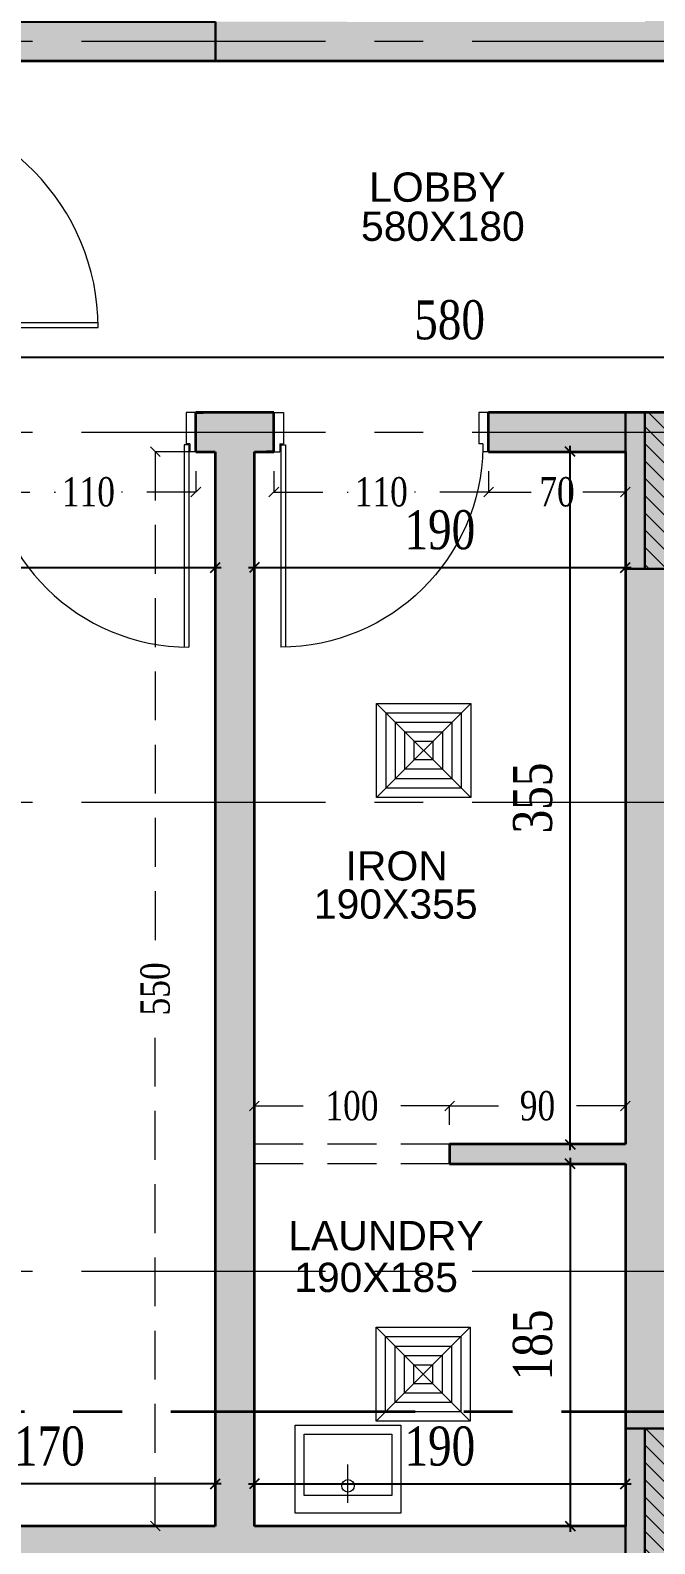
# Model space of a CAD drawing. Header units: inches. Extents: x -114 to 635, y -137 to 57.
# Drawn here: x 28.03 to 31.23, y 18.19 to 25.94 of the extents above; entities that cross this region are included whole.
import ezdxf

# ---------------------------------------------------------------- set-up
doc = ezdxf.new("R2010")
doc.units = ezdxf.units.IN
doc.header["$MEASUREMENT"] = 0
doc.header["$PDMODE"] = 98
for name, pattern in [('( Hidden )', [0.375, 0.25, -0.125]), ('CENTER', [2, 1.25, -0.25, 0.25, -0.25]), ('CENTERX2', [4, 2.5, -0.5, 0.5, -0.5]), ('DASHED2', [0.375, 0.25, -0.125]), ('HIDDEN', [0.375, 0.25, -0.125]), ('VILLA AXIS$0$CENTER', [2, 1.25, -0.25, 0.25, -0.25])]:
    doc.linetypes.add(name, pattern=pattern)
doc.layers.get('0').update_dxf_attribs({"lineweight": 5})
doc.layers.get('Defpoints').update_dxf_attribs({"lineweight": 5})
for name, color, linetype, lineweight in [('.', 14, 'Continuous', 9), ('A-SECTION LINE', 230, 'Continuous', 35), ('ARCHES', 1, 'HIDDEN', 5), ('COLUMNS HATCH', 1, 'Continuous', 5), ('DETAILS DIMENSION', 15, 'Continuous', 5), ('DOOR', 1, 'Continuous', 5), ('E-AX', 9, '( Hidden )', 0), ('E-C', 6, 'Continuous', 5), ('FIXTURE', 5, 'Continuous', 5), ('GENERAL TEXT', 4, 'Continuous', 5), ('HATCH', 15, 'Continuous', 0), ('PROPOSED COLUMNS', 6, 'Continuous', 30), ('ROOMS DIMENSION', 3, 'Continuous', 5), ('WALL PROPOSED', 7, 'Continuous', 30)]:
    doc.layers.add(name, color=color, linetype=linetype, lineweight=lineweight)
doc.layers.add('ALARM', color=7, linetype='Continuous', lineweight=5, true_color=0xff0f0f)
doc.layers.add('AXIES', color=7, linetype='CENTER', lineweight=0, true_color=0x949596)
doc.styles.add('ST', font='times.ttf', dxfattribs={"width": 0.8})
doc.styles.get("Standard").update_dxf_attribs({"font": 'arial.ttf'})
doc.styles.add('style4', font='times.ttf', dxfattribs={"width": 0.8})
doc.dimstyles.new('DIM100-2', dxfattribs={"dimtxt": 0.2, "dimasz": 0.05, "dimexe": 0.1, "dimexo": 0.1, "dimgap": 0.09, "dimtad": 1, "dimdec": 0, "dimlfac": 100, "dimzin": 0, "dimdsep": 46, "dimtxsty": 'style4', "dimblk1": 'OBLIQUE', "dimblk2": 'OBLIQUE', "dimsah": 1, "dimcen": 0.09, "dimdle": 0.03, "dimse1": 1, "dimse2": 1, "dimclrd": 256, "dimclrt": 256, "dimadec": 0, "dimazin": 0, "dimtfac": 1, "dimtdec": 0, "dimtix": 1, "dimtmove": 2, "dimatfit": 3, "dimldrblk": 'OBLIQUE', "dimfxl": 1, "dimtolj": 1, "dimtzin": 0, "dimarcsym": 0})
doc.dimstyles.new('RASH PLAN', dxfattribs={"dimtxt": 0.15, "dimasz": 0.05, "dimexe": 0, "dimexo": 0.1, "dimgap": 0.05, "dimtad": 0, "dimdec": 0, "dimlfac": 100, "dimzin": 0, "dimdsep": 46, "dimtxsty": 'ST', "dimblk": 'OBLIQUE', "dimcen": 0.09, "dimclrd": 200, "dimclre": 6, "dimclrt": 1, "dimadec": 0, "dimazin": 0, "dimtfac": 1, "dimtdec": 0, "dimtmove": 1, "dimatfit": 3, "dimldrblk": 'OBLIQUE', "dimfxl": 0, "dimtolj": 1, "dimtzin": 0, "dimlwd": -1, "dimlwe": -1, "dimarcsym": 0})
pattern_1 = [(135, (-50.72994, 2.49188), (-0.044194174, -0.044194174), [])]

# ---------------------------------------------------------------- blocks, each defined once
blk = doc.blocks.new('_Oblique')
at = {"color": 0, "lineweight": -2}
blk.add_line((-0.5, -0.5), (0.5, 0.5), dxfattribs=at)
blk = doc.blocks.new('*D223')
at = {"layer": 'Defpoints', "color": 0, "transparency": 16777216}
for p in [(27.2786, 24.2618), (27.2786, 23.9796), (33.0786, 23.9796)]:
    blk.add_point(p, dxfattribs=at)
at = {"layer": 'ROOMS DIMENSION', "linetype": 'Continuous', "lineweight": -2, "transparency": 16777216}
blk.add_line((33.1086, 24.2618), (27.2486, 24.2618), dxfattribs=at)
at = {"layer": 'ROOMS DIMENSION', "lineweight": -2, "transparency": 16777216, "xscale": 0.05, "yscale": 0.05, "zscale": 0.05, "rotation": 180}
blk.add_blockref('_Oblique', (27.2786, 24.2618), dxfattribs=at)
at = {"layer": 'ROOMS DIMENSION', "lineweight": -2, "transparency": 16777216, "xscale": 0.05, "yscale": 0.05, "zscale": 0.05}
blk.add_blockref('_Oblique', (33.0786, 24.2618), dxfattribs=at)
at = {"layer": 'ROOMS DIMENSION', "transparency": 16777216, "insert": (30.1786, 24.4536), "char_height": 0.2, "attachment_point": 5, "style": 'style4'}
blk.add_mtext('\\A1;580', dxfattribs=at)
blk = doc.blocks.new('*D270')
at = {"layer": 'Defpoints', "color": 0, "transparency": 16777216}
for p in [(30.3786, 23.7796), (31.0786, 23.7796), (30.3786, 23.5732)]:
    blk.add_point(p, dxfattribs=at)
at = {"layer": 'DETAILS DIMENSION', "color": 6, "transparency": 16777216}
for p, q in [((30.3786, 23.6796), (30.3786, 23.5732)), ((31.0786, 23.6796), (31.0786, 23.5732))]:
    blk.add_line(p, q, dxfattribs=at)
at = {"layer": 'DETAILS DIMENSION', "color": 200, "linetype": 'DASHED2', "transparency": 16777216}
for p, q in [((30.3786, 23.5732), (30.5965, 23.5732)), ((31.0786, 23.5732), (30.8608, 23.5732))]:
    blk.add_line(p, q, dxfattribs=at)
at = {"layer": 'DETAILS DIMENSION', "color": 200, "transparency": 16777216, "xscale": 0.05, "yscale": 0.05, "zscale": 0.05, "rotation": 180}
blk.add_blockref('_Oblique', (30.3786, 23.5732), dxfattribs=at)
at = {"layer": 'DETAILS DIMENSION', "color": 200, "transparency": 16777216, "xscale": 0.05, "yscale": 0.05, "zscale": 0.05}
blk.add_blockref('_Oblique', (31.0786, 23.5732), dxfattribs=at)
at = {"layer": 'DETAILS DIMENSION', "color": 1, "transparency": 16777216, "insert": (30.7286, 23.5732), "char_height": 0.15, "attachment_point": 5, "style": 'ST'}
blk.add_mtext('\\A1;70', dxfattribs=at)
blk = doc.blocks.new('*D271')
at = {"layer": 'Defpoints', "color": 0, "transparency": 16777216}
for p in [(29.2786, 23.7796), (30.3786, 23.7796), (29.2786, 23.5732)]:
    blk.add_point(p, dxfattribs=at)
at = {"layer": 'DETAILS DIMENSION', "color": 6, "transparency": 16777216}
for p, q in [((29.2786, 23.6796), (29.2786, 23.5732)), ((30.3786, 23.6796), (30.3786, 23.5732))]:
    blk.add_line(p, q, dxfattribs=at)
at = {"layer": 'DETAILS DIMENSION', "color": 200, "linetype": 'DASHED2', "transparency": 16777216}
for p, q in [((29.2786, 23.5732), (29.6593, 23.5732)), ((30.3786, 23.5732), (29.998, 23.5732))]:
    blk.add_line(p, q, dxfattribs=at)
at = {"layer": 'DETAILS DIMENSION', "color": 200, "transparency": 16777216, "xscale": 0.05, "yscale": 0.05, "zscale": 0.05, "rotation": 180}
blk.add_blockref('_Oblique', (29.2786, 23.5732), dxfattribs=at)
at = {"layer": 'DETAILS DIMENSION', "color": 200, "transparency": 16777216, "xscale": 0.05, "yscale": 0.05, "zscale": 0.05}
blk.add_blockref('_Oblique', (30.3786, 23.5732), dxfattribs=at)
at = {"layer": 'DETAILS DIMENSION', "color": 1, "transparency": 16777216, "insert": (29.8286, 23.5732), "char_height": 0.15, "attachment_point": 5, "style": 'ST'}
blk.add_mtext('\\A1;110', dxfattribs=at)
blk = doc.blocks.new('*D272')
at = {"layer": 'Defpoints', "color": 0, "transparency": 16777216}
for p in [(27.7789, 23.7796), (28.8789, 23.7796), (27.7789, 23.5732)]:
    blk.add_point(p, dxfattribs=at)
at = {"layer": 'DETAILS DIMENSION', "color": 6, "transparency": 16777216}
for p, q in [((27.7789, 23.6796), (27.7789, 23.5732)), ((28.8789, 23.6796), (28.8789, 23.5732))]:
    blk.add_line(p, q, dxfattribs=at)
at = {"layer": 'DETAILS DIMENSION', "color": 200, "linetype": 'DASHED2', "transparency": 16777216}
for p, q in [((27.7789, 23.5732), (28.1596, 23.5732)), ((28.8789, 23.5732), (28.4983, 23.5732))]:
    blk.add_line(p, q, dxfattribs=at)
at = {"layer": 'DETAILS DIMENSION', "color": 200, "transparency": 16777216, "xscale": 0.05, "yscale": 0.05, "zscale": 0.05, "rotation": 180}
blk.add_blockref('_Oblique', (27.7789, 23.5732), dxfattribs=at)
at = {"layer": 'DETAILS DIMENSION', "color": 200, "transparency": 16777216, "xscale": 0.05, "yscale": 0.05, "zscale": 0.05}
blk.add_blockref('_Oblique', (28.8789, 23.5732), dxfattribs=at)
at = {"layer": 'DETAILS DIMENSION', "color": 1, "transparency": 16777216, "insert": (28.3289, 23.5732), "char_height": 0.15, "attachment_point": 5, "style": 'ST'}
blk.add_mtext('\\A1;110', dxfattribs=at)
blk = doc.blocks.new('*D279')
at = {"layer": 'Defpoints', "color": 0, "transparency": 16777216}
for p in [(25.1786, 23.7796), (28.9787, 23.7796), (28.9787, 23.1867)]:
    blk.add_point(p, dxfattribs=at)
at = {"layer": 'ROOMS DIMENSION', "linetype": 'Continuous', "lineweight": -2, "transparency": 16777216}
blk.add_line((25.1486, 23.1867), (29.0087, 23.1867), dxfattribs=at)
at = {"layer": 'ROOMS DIMENSION', "lineweight": -2, "transparency": 16777216, "xscale": 0.05, "yscale": 0.05, "zscale": 0.05, "rotation": 180}
blk.add_blockref('_Oblique', (25.1786, 23.1867), dxfattribs=at)
at = {"layer": 'ROOMS DIMENSION', "lineweight": -2, "transparency": 16777216, "xscale": 0.05, "yscale": 0.05, "zscale": 0.05}
blk.add_blockref('_Oblique', (28.9787, 23.1867), dxfattribs=at)
at = {"layer": 'ROOMS DIMENSION', "transparency": 16777216, "insert": (27.0786, 23.3785), "char_height": 0.2, "attachment_point": 5, "style": 'style4'}
blk.add_mtext('\\A1;380', dxfattribs=at)
blk = doc.blocks.new('*D280')
at = {"layer": 'Defpoints', "color": 0, "transparency": 16777216}
for p in [(29.1787, 23.3059), (31.0786, 23.2521), (31.0786, 23.1867)]:
    blk.add_point(p, dxfattribs=at)
at = {"layer": 'ROOMS DIMENSION', "linetype": 'Continuous', "lineweight": -2, "transparency": 16777216}
blk.add_line((29.1487, 23.1867), (31.1086, 23.1867), dxfattribs=at)
at = {"layer": 'ROOMS DIMENSION', "lineweight": -2, "transparency": 16777216, "xscale": 0.05, "yscale": 0.05, "zscale": 0.05, "rotation": 180}
blk.add_blockref('_Oblique', (29.1787, 23.1867), dxfattribs=at)
at = {"layer": 'ROOMS DIMENSION', "lineweight": -2, "transparency": 16777216, "xscale": 0.05, "yscale": 0.05, "zscale": 0.05}
blk.add_blockref('_Oblique', (31.0786, 23.1867), dxfattribs=at)
at = {"layer": 'ROOMS DIMENSION', "transparency": 16777216, "insert": (30.1286, 23.3787), "char_height": 0.2, "attachment_point": 5, "style": 'style4'}
blk.add_mtext('\\A1;190', dxfattribs=at)
blk = doc.blocks.new('*D290')
at = {"layer": 'Defpoints', "color": 0, "transparency": 16777216}
for p in [(27.2791, 18.4959), (27.2791, 18.2794), (28.9787, 18.2794)]:
    blk.add_point(p, dxfattribs=at)
at = {"layer": 'ROOMS DIMENSION', "linetype": 'Continuous', "lineweight": -2, "transparency": 16777216}
blk.add_line((29.0087, 18.4959), (27.2491, 18.4959), dxfattribs=at)
at = {"layer": 'ROOMS DIMENSION', "lineweight": -2, "transparency": 16777216, "xscale": 0.05, "yscale": 0.05, "zscale": 0.05, "rotation": 180}
blk.add_blockref('_Oblique', (27.2791, 18.4959), dxfattribs=at)
at = {"layer": 'ROOMS DIMENSION', "lineweight": -2, "transparency": 16777216, "xscale": 0.05, "yscale": 0.05, "zscale": 0.05}
blk.add_blockref('_Oblique', (28.9787, 18.4959), dxfattribs=at)
at = {"layer": 'ROOMS DIMENSION', "transparency": 16777216, "insert": (28.1289, 18.6879), "char_height": 0.2, "attachment_point": 5, "style": 'style4'}
blk.add_mtext('\\A1;170', dxfattribs=at)
blk = doc.blocks.new('*D292')
at = {"layer": 'Defpoints', "color": 0, "transparency": 16777216}
for p in [(31.0786, 18.4959), (29.1787, 18.2794), (31.0786, 18.2794)]:
    blk.add_point(p, dxfattribs=at)
at = {"layer": 'ROOMS DIMENSION', "linetype": 'Continuous', "lineweight": -2, "transparency": 16777216}
blk.add_line((29.1487, 18.4959), (31.1086, 18.4959), dxfattribs=at)
at = {"layer": 'ROOMS DIMENSION', "lineweight": -2, "transparency": 16777216, "xscale": 0.05, "yscale": 0.05, "zscale": 0.05, "rotation": 180}
blk.add_blockref('_Oblique', (29.1787, 18.4959), dxfattribs=at)
at = {"layer": 'ROOMS DIMENSION', "lineweight": -2, "transparency": 16777216, "xscale": 0.05, "yscale": 0.05, "zscale": 0.05}
blk.add_blockref('_Oblique', (31.0786, 18.4959), dxfattribs=at)
at = {"layer": 'ROOMS DIMENSION', "transparency": 16777216, "insert": (30.1286, 18.6879), "char_height": 0.2, "attachment_point": 5, "style": 'style4'}
blk.add_mtext('\\A1;190', dxfattribs=at)
blk = doc.blocks.new('*D293')
at = {"layer": 'Defpoints', "color": 0, "transparency": 16777216}
for p in [(31.0786, 20.1341), (30.7961, 18.2794), (31.0786, 18.2794)]:
    blk.add_point(p, dxfattribs=at)
at = {"layer": 'ROOMS DIMENSION', "linetype": 'Continuous', "lineweight": -2, "transparency": 16777216}
blk.add_line((30.7961, 20.1641), (30.7961, 18.2494), dxfattribs=at)
at = {"layer": 'ROOMS DIMENSION', "lineweight": -2, "transparency": 16777216, "xscale": 0.05, "yscale": 0.05, "zscale": 0.05}
for p, rotation in [((30.7961, 20.1341), 90), ((30.7961, 18.2794), 270)]:
    blk.add_blockref('_Oblique', p, dxfattribs=dict(at, rotation=rotation))
at = {"layer": 'ROOMS DIMENSION', "transparency": 16777216, "insert": (30.6044, 19.2068), "char_height": 0.2, "attachment_point": 5, "rotation": 90, "style": 'style4'}
blk.add_mtext('\\A1;185', dxfattribs=at)
blk = doc.blocks.new('*D294')
at = {"layer": 'Defpoints', "color": 0, "transparency": 16777216}
for p in [(30.7961, 23.7796), (31.1786, 23.7796), (31.0786, 20.2341)]:
    blk.add_point(p, dxfattribs=at)
at = {"layer": 'ROOMS DIMENSION', "linetype": 'Continuous', "lineweight": -2, "transparency": 16777216}
blk.add_line((30.7961, 20.2041), (30.7961, 23.8096), dxfattribs=at)
at = {"layer": 'ROOMS DIMENSION', "lineweight": -2, "transparency": 16777216, "xscale": 0.05, "yscale": 0.05, "zscale": 0.05}
for p, rotation in [((30.7961, 23.7796), 90), ((30.7961, 20.2341), 270)]:
    blk.add_blockref('_Oblique', p, dxfattribs=dict(at, rotation=rotation))
at = {"layer": 'ROOMS DIMENSION', "transparency": 16777216, "insert": (30.6044, 22.0069), "char_height": 0.2, "attachment_point": 5, "rotation": 90, "style": 'style4'}
blk.add_mtext('\\A1;355', dxfattribs=at)
blk = doc.blocks.new('*D327')
at = {"layer": 'Defpoints', "color": 0, "transparency": 16777216}
for p in [(28.6714, 23.7796), (28.9787, 23.7796), (28.9787, 18.2794)]:
    blk.add_point(p, dxfattribs=at)
at = {"layer": 'DETAILS DIMENSION', "color": 6, "transparency": 16777216}
for p, q in [((28.8787, 23.7796), (28.6714, 23.7796)), ((28.8787, 18.2794), (28.6714, 18.2794))]:
    blk.add_line(p, q, dxfattribs=at)
at = {"layer": 'DETAILS DIMENSION', "color": 200, "linetype": 'DASHED2', "transparency": 16777216}
for p, q in [((28.6714, 23.7796), (28.6714, 21.205)), ((28.6714, 18.2794), (28.6714, 20.854))]:
    blk.add_line(p, q, dxfattribs=at)
at = {"layer": 'DETAILS DIMENSION', "color": 200, "transparency": 16777216, "xscale": 0.05, "yscale": 0.05, "zscale": 0.05}
for p, rotation in [((28.6714, 23.7796), 90), ((28.6714, 18.2794), 270)]:
    blk.add_blockref('_Oblique', p, dxfattribs=dict(at, rotation=rotation))
at = {"layer": 'DETAILS DIMENSION', "color": 1, "transparency": 16777216, "insert": (28.6714, 21.0295), "char_height": 0.15, "attachment_point": 5, "rotation": 90, "style": 'ST'}
blk.add_mtext('\\A1;550', dxfattribs=at)
blk = doc.blocks.new('*D328')
at = {"layer": 'Defpoints', "color": 0, "transparency": 16777216}
for p in [(31.0786, 20.4304), (30.1786, 20.2341), (31.0786, 20.2341)]:
    blk.add_point(p, dxfattribs=at)
at = {"layer": 'DETAILS DIMENSION', "color": 6, "transparency": 16777216}
for p, q in [((30.1786, 20.3341), (30.1786, 20.4304)), ((31.0786, 20.3341), (31.0786, 20.4304))]:
    blk.add_line(p, q, dxfattribs=at)
at = {"layer": 'DETAILS DIMENSION', "color": 200, "linetype": 'DASHED2', "transparency": 16777216}
for p, q in [((30.1786, 20.4304), (30.4967, 20.4304)), ((31.0786, 20.4304), (30.7605, 20.4304))]:
    blk.add_line(p, q, dxfattribs=at)
at = {"layer": 'DETAILS DIMENSION', "color": 200, "transparency": 16777216, "xscale": 0.05, "yscale": 0.05, "zscale": 0.05, "rotation": 180}
blk.add_blockref('_Oblique', (30.1786, 20.4304), dxfattribs=at)
at = {"layer": 'DETAILS DIMENSION', "color": 200, "transparency": 16777216, "xscale": 0.05, "yscale": 0.05, "zscale": 0.05}
blk.add_blockref('_Oblique', (31.0786, 20.4304), dxfattribs=at)
at = {"layer": 'DETAILS DIMENSION', "color": 1, "transparency": 16777216, "insert": (30.6286, 20.4304), "char_height": 0.15, "attachment_point": 5, "style": 'ST'}
blk.add_mtext('\\A1;90', dxfattribs=at)
blk = doc.blocks.new('*D329')
at = {"layer": 'Defpoints', "color": 0, "transparency": 16777216}
for p in [(29.1787, 20.4304), (29.1787, 20.2341), (30.1786, 20.2341)]:
    blk.add_point(p, dxfattribs=at)
at = {"layer": 'DETAILS DIMENSION', "color": 6, "transparency": 16777216}
for p, q in [((29.1787, 20.3341), (29.1787, 20.4304)), ((30.1786, 20.3341), (30.1786, 20.4304))]:
    blk.add_line(p, q, dxfattribs=at)
at = {"layer": 'DETAILS DIMENSION', "color": 200, "linetype": 'DASHED2', "transparency": 16777216}
for p, q in [((29.1787, 20.4304), (29.5093, 20.4304)), ((30.1786, 20.4304), (29.848, 20.4304))]:
    blk.add_line(p, q, dxfattribs=at)
at = {"layer": 'DETAILS DIMENSION', "color": 200, "transparency": 16777216, "xscale": 0.05, "yscale": 0.05, "zscale": 0.05, "rotation": 180}
blk.add_blockref('_Oblique', (29.1787, 20.4304), dxfattribs=at)
at = {"layer": 'DETAILS DIMENSION', "color": 200, "transparency": 16777216, "xscale": 0.05, "yscale": 0.05, "zscale": 0.05}
blk.add_blockref('_Oblique', (30.1786, 20.4304), dxfattribs=at)
at = {"layer": 'DETAILS DIMENSION', "color": 1, "transparency": 16777216, "insert": (29.6786, 20.4304), "char_height": 0.15, "attachment_point": 5, "style": 'ST'}
blk.add_mtext('\\A1;100', dxfattribs=at)
blk = doc.blocks.new('A$C4d6af952')
at = {"layer": 'ALARM'}
for p, q in [((0.482, 0.578), (-0.482, -0.385)), ((-0.482, 0.578), (0.482, -0.385))]:
    blk.add_line(p, q, dxfattribs=at)
for points in [[(-0.482, 0.578), (0.482, 0.578), (0.482, -0.385), (-0.482, -0.385)], [(-0.385, 0.482), (0.385, 0.482), (0.385, -0.289), (-0.385, -0.289)], [(-0.289, 0.385), (0.289, 0.385), (0.289, -0.193), (-0.289, -0.193)], [(-0.193, 0.289), (0.193, 0.289), (0.193, -0.096), (-0.193, -0.096)], [(-0.096, 0.193), (0.096, 0.193), (0.096, 0), (-0.096, 0)]]:
    blk.add_lwpolyline(points, close=True, dxfattribs=at)
blk = doc.blocks.new('*U1153')
for p, q in [((-560, 66.4), (-560, 1199.6)), ((-535, 66.4), (-535, 1201.4)), ((-1700, 101.4), (-1670, 101.4)), ((-1670, 61.4), (-1670, 101.4)), ((-530, 61.4), (-530, 101.4)), ((-500, 101.4), (-530, 101.4)), ((-1670, 61.4), (-1650, 61.4)), ((-1650, -98.6), (-1650, 61.4)), ((-535, 66.4), (-560, 66.4)), ((-550, -98.6), (-550, 61.4)), ((-530, 61.4), (-550, 61.4)), ((-1700, -98.6), (-1650, -98.6)), ((-500, -98.6), (-550, -98.6))]:
    blk.add_line(p, q)
blk.add_arc((-534.9, 66.2), 1135.2, 90.00317, 179.23516)
blk = doc.blocks.new('*U1155')
for p, q in [((600, 101.4), (650, 101.4)), ((650, 101.4), (650, -58.6)), ((1650, 101.4), (1650, -58.6)), ((1700, 101.4), (1650, 101.4)), ((630, -58.6), (630, -98.6)), ((630, -58.6), (650, -58.6)), ((1640, -63.6), (1640, -1096.8)), ((1665, -63.6), (1640, -63.6)), ((1670, -58.6), (1650, -58.6)), ((1665, -63.6), (1665, -1098.6)), ((1670, -58.6), (1670, -98.6)), ((600, -98.6), (630, -98.6)), ((1700, -98.6), (1670, -98.6))]:
    blk.add_line(p, q)
blk.add_arc((1665.1, -63.5), 1035.2, 180.83955, 269.99619)
blk = doc.blocks.new('DASLASDLASLDASLASDLASLQWELQWELQWELQWELQ')
at = {"layer": 'AXIES', "linetype": 'CENTERX2', "ltscale": 0.5}
for p, q in [((20.2934, -587.1767), (52.6834, -587.1767)), ((20.2934, -589.1776), (52.6834, -589.1776)), ((20.2934, -591.072), (52.6834, -591.072)), ((20.2934, -593.4724), (52.6834, -593.4724))]:
    blk.add_line(p, q, dxfattribs=at)
blk = doc.blocks.new('QWEQWLDASLLDLQLEQWLDASLELQWLQELQWLE')
at = {"layer": '.'}
h = blk.add_hatch(dxfattribs=at)
h.set_pattern_fill('ANSI31', color=9, scale=0.5, angle=90)
h.set_pattern_definition(pattern_1)
h.paths.add_polyline_path([(933.9902, -49.9205), (933.7902, -49.9205), (933.7902, -49.1205), (933.9902, -49.1205)])
h = blk.add_hatch(dxfattribs=at)
h.set_pattern_fill('ANSI31', color=9, scale=0.5, angle=90)
h.set_pattern_definition(pattern_1)
h.paths.add_polyline_path([(933.7902, -54.3207), (933.9902, -54.3207), (933.9902, -55.5207), (933.7902, -55.5207)])
at = {"layer": 'COLUMNS HATCH', "ltscale": 300}
for points in [[(931.5911, -47.1196), (931.5911, -47.3196), (930.1911, -47.3196), (930.1911, -47.1196)], [(933.6902, -49.1205), (933.9902, -49.1205), (933.9902, -49.9205), (933.6902, -49.9205)], [(933.6902, -54.3207), (933.9902, -54.3207), (933.9902, -55.5207), (933.6902, -55.5207)]]:
    blk.add_hatch(color=256, dxfattribs=at).paths.add_polyline_path(points)
at = {"layer": 'PROPOSED COLUMNS'}
for points in [[(931.5911, -47.1196), (931.5911, -47.3196), (930.1911, -47.3196), (930.1911, -47.1196)], [(933.6902, -49.1205), (933.9902, -49.1205), (933.9902, -49.9205), (933.6902, -49.9205)], [(933.9902, -49.9205), (933.7902, -49.9205), (933.7902, -49.1205), (933.9902, -49.1205)], [(933.6902, -54.3207), (933.9902, -54.3207), (933.9902, -55.5207), (933.6902, -55.5207)], [(933.7902, -54.3207), (933.9902, -54.3207), (933.9902, -55.5207), (933.7902, -55.5207)]]:
    blk.add_lwpolyline(points, close=True, dxfattribs=at)

msp = doc.modelspace()

# ---------------------------------------------------------------- hatches: boundary and pattern name
at = {"layer": 'HATCH', "true_color": 0x939598}
h = msp.add_hatch(color=252, dxfattribs=at)
h.dxf.hatch_style = 1
h.paths.add_polyline_path([(34.6793, 31.1805), (33.029, 31.1805), (33.029, 30.9805), (33.8791, 30.9805), (33.8791, 25.9801), (31.3796, 25.9801), (31.3796, 26.5797), (31.1796, 26.5797), (31.1796, 25.9801), (26.9785, 25.9805), (26.9785, 25.7805), (27.0786, 25.7801), (27.0786, 25.5811), (27.1936, 25.5811), (27.2786, 25.5811), (27.2786, 25.7801), (33.0786, 25.7801), (33.0786, 23.9796), (32.8786, 23.9796), (32.8786, 23.7796), (33.2786, 23.7796), (33.2786, 23.9796), (33.2786, 25.7801), (36.0784, 25.7801), (36.0784, 24.9796), (36.1634, 24.9796), (36.2784, 24.9796), (36.2784, 25.7801), (38.5789, 25.7801), (38.5789, 23.9796), (36.2784, 23.9796), (36.2784, 24.0796), (36.1634, 24.0796), (36.0784, 24.0796), (36.0784, 23.9796), (36.0784, 23.7796), (39.479, 23.7796), (39.479, 23.9796), (38.7789, 23.9796), (38.7789, 25.7801), (40.0784, 25.7801), (40.0784, 25.9801), (36.2787, 25.9801), (36.2787, 26.5797), (36.0787, 26.5797), (36.0787, 25.9801), (34.0791, 25.9801), (34.0791, 27.98), (35.0783, 27.98), (35.0783, 28.065), (35.0783, 28.18), (34.0791, 28.18), (34.0791, 30.9805), (34.6793, 30.9805)])
h = msp.add_hatch(color=252, dxfattribs=at)
h.dxf.hatch_style = 1
h.paths.add_polyline_path([(31.3786, 23.7796), (31.6786, 23.7796), (31.6786, 23.9796), (30.3786, 23.9796), (30.3786, 23.7796), (31.0786, 23.7796), (31.0786, 20.2341), (30.1786, 20.2341), (30.1786, 20.1341), (31.0786, 20.1341), (31.0786, 18.2794), (29.1787, 18.2794), (29.1787, 23.7796), (29.2786, 23.7796), (29.2786, 23.8946), (29.2786, 23.9796), (28.8789, 23.9796), (28.8789, 23.8946), (28.8789, 23.7796), (28.9787, 23.7796), (28.9787, 18.2794), (27.2791, 18.2794), (27.2791, 18.8779), (27.1791, 18.8779), (27.1791, 18.2794), (25.1786, 18.2794), (25.1786, 18.6799), (24.9786, 18.6799), (24.9786, 17.5791), (25.1786, 17.5791), (25.1786, 18.0794), (26.9784, 18.0794), (26.9784, 17.2794), (27.0784, 17.2794), (27.0784, 18.0794), (29.5788, 18.0794), (29.5788, 17.3794), (29.6788, 17.3794), (29.6788, 18.0794), (31.0786, 18.0794), (31.0786, 17.3794), (31.3786, 17.3794), (31.3786, 17.5794), (35.2786, 17.5794), (35.2786, 17.7044), (35.2786, 17.7794), (31.3786, 17.7794), (31.3786, 18.0794)])

# ---------------------------------------------------------------- linework, layer by layer
at = {"layer": 'A-SECTION LINE', "linetype": 'VILLA AXIS$0$CENTER'}
msp.add_lwpolyline([(22.7515, 18.8662), (54.1639, 18.8662)], dxfattribs=at)
at = {"layer": 'ARCHES'}
for p, q in [((30.1786, 20.2341), (29.1787, 20.2341)), ((30.1786, 20.1341), (29.1787, 20.1341))]:
    msp.add_line(p, q, dxfattribs=at)
at = {"layer": 'FIXTURE'}
msp.add_line((29.6582, 18.3992), (29.6582, 18.5942), dxfattribs=at)
for points in [[(29.9282, 18.3453), (29.3882, 18.3453), (29.3882, 18.7953), (29.9282, 18.7953)], [(29.8832, 18.4353), (29.4332, 18.4353), (29.4332, 18.7503), (29.8832, 18.7503)]]:
    msp.add_lwpolyline(points, close=True, dxfattribs=at)
msp.add_circle((29.6582, 18.4857), 0.0319, dxfattribs=at)
at = {"layer": 'WALL PROPOSED', "linetype": 'Continuous', "lineweight": 35}
for p, q in [((28.8789, 23.9796), (28.9159, 23.9796)), ((28.8789, 23.8946), (28.8789, 23.9796)), ((29.2786, 23.9796), (29.2416, 23.9796)), ((29.2786, 23.8946), (29.2786, 23.9796)), ((30.3786, 23.7796), (30.3786, 23.9796)), ((28.8789, 23.7796), (28.8789, 23.8946)), ((29.2786, 23.7796), (29.2786, 23.8946)), ((28.8789, 23.7796), (28.9159, 23.7796)), ((29.2786, 23.7796), (29.2416, 23.7796))]:
    msp.add_line(p, q, dxfattribs=at)
at = {"layer": 'WALL PROPOSED', "linetype": 'Continuous', "lineweight": 35, "flags": 128}
for points in [[(27.2786, 25.7801), (33.0786, 25.7801)], [(29.2786, 23.9796), (28.8789, 23.9796)], [(31.6786, 23.9796), (30.3786, 23.9796)], [(28.8789, 23.7796), (28.9787, 23.7796)], [(28.9787, 23.7796), (28.9787, 18.2794)], [(29.1787, 23.7796), (29.2786, 23.7796)], [(29.1787, 18.2794), (29.1787, 23.7796)], [(30.3786, 23.7796), (31.0786, 23.7796)], [(31.0786, 23.7796), (31.0786, 20.2341)], [(31.0786, 20.2341), (30.1786, 20.2341)], [(30.1786, 20.2341), (30.1786, 20.1341)], [(30.1786, 20.1341), (31.0786, 20.1341)], [(31.0786, 20.1341), (31.0786, 18.2794)], [(28.9787, 18.2794), (27.2791, 18.2794)], [(31.0786, 18.2794), (29.1787, 18.2794)]]:
    msp.add_lwpolyline(points, dxfattribs=at)

# ---------------------------------------------------------------- block references
at = {"layer": 'ALARM', "xscale": 0.5, "yscale": 0.5, "zscale": 0.5}
for p in [(30.0455, 22.2018), (30.0436, 19.0084)]:
    msp.add_blockref('A$C4d6af952', p, dxfattribs=at)
at = {"layer": 'DOOR', "xscale": 0.001, "yscale": 0.001, "zscale": 0.001, "rotation": 270}
msp.add_blockref('*U1153', (27.1773, 23.8811), dxfattribs=at)
at = {"layer": 'DOOR', "yscale": 0.001, "zscale": 0.001}
for p, xscale in [((27.1789, 23.8783), 0.001), ((30.9786, 23.8783), -0.001)]:
    msp.add_blockref('*U1155', p, dxfattribs=dict(at, xscale=xscale))
at = {"layer": 'E-AX'}
msp.add_blockref('DASLASDLASLDASLASDLASLQWELQWELQWELQWELQ', (0, 613.0572), dxfattribs=at)
at = {"layer": 'E-C', "linetype": 'ByBlock'}
msp.add_blockref('QWEQWLDASLLDLQLEQWLDASLELQWLQELQWLE', (-902.6116, 73.1001), dxfattribs=at)

# ---------------------------------------------------------------- texts
at = {"layer": 'GENERAL TEXT'}
for s, p in [('LOBBY', (29.7665, 25.0591)), ('580X180', (29.7247, 24.8589)), ('IRON', (29.6455, 21.5844)), ('190X355', (29.4833, 21.3887)), ('LAUNDRY', (29.3522, 19.6915)), ('190X185', (29.3825, 19.4777))]:
    msp.add_text(s, height=0.15, dxfattribs=at).set_placement(p)

# ---------------------------------------------------------------- dimensions: what is measured, and where the dimension line sits
at = {"layer": 'DETAILS DIMENSION'}
dim = msp.add_linear_dim(base=(28.6714, 23.7796), p1=(28.9787, 18.2794), p2=(28.9787, 23.7796), angle=90, dimstyle='RASH PLAN', dxfattribs=at)
dim.commit()
dim.dimension.update_dxf_attribs({"geometry": '*D327', "text_midpoint": (28.6714, 21.0295)})
for base, p1, p2, picture, middle in [((27.7789, 23.5732), (28.8789, 23.7796), (27.7789, 23.7796), '*D272', (28.3289, 23.5732)), ((29.2786, 23.5732), (30.3786, 23.7796), (29.2786, 23.7796), '*D271', (29.8286, 23.5732)), ((30.3786, 23.5732), (31.0786, 23.7796), (30.3786, 23.7796), '*D270', (30.7286, 23.5732)), ((29.1787, 20.4304), (30.1786, 20.2341), (29.1787, 20.2341), '*D329', (29.6786, 20.4304)), ((31.0786, 20.4304), (30.1786, 20.2341), (31.0786, 20.2341), '*D328', (30.6286, 20.4304))]:
    dim = msp.add_linear_dim(base=base, p1=p1, p2=p2, dimstyle='RASH PLAN', dxfattribs=at)
    dim.commit()
    dim.dimension.update_dxf_attribs({"geometry": picture, "text_midpoint": middle})
at = {"layer": 'ROOMS DIMENSION'}
for base, p1, p2, picture, middle in [((27.2786, 24.2618), (33.0786, 23.9796), (27.2786, 23.9796), '*D223', (30.1786, 24.4536)), ((28.9787, 23.1867), (25.1786, 23.7796), (28.9787, 23.7796), '*D279', (27.0786, 23.3785)), ((31.0786, 23.1867), (29.1787, 23.3059), (31.0786, 23.2521), '*D280', (30.1286, 23.3787)), ((27.2791, 18.4959), (28.9787, 18.2794), (27.2791, 18.2794), '*D290', (28.1289, 18.6879)), ((31.0786, 18.4959), (29.1787, 18.2794), (31.0786, 18.2794), '*D292', (30.1286, 18.6879))]:
    dim = msp.add_linear_dim(base=base, p1=p1, p2=p2, dimstyle='DIM100-2', dxfattribs=at)
    dim.commit()
    dim.dimension.update_dxf_attribs({"geometry": picture, "text_midpoint": middle})
for base, p1, p2, picture, middle in [((30.7961, 23.7796), (31.0786, 20.2341), (31.1786, 23.7796), '*D294', (30.6044, 22.0069)), ((30.7961, 18.2794), (31.0786, 20.1341), (31.0786, 18.2794), '*D293', (30.6044, 19.2068))]:
    dim = msp.add_linear_dim(base=base, p1=p1, p2=p2, angle=90, dimstyle='DIM100-2', dxfattribs=at)
    dim.commit()
    dim.dimension.update_dxf_attribs({"geometry": picture, "text_midpoint": middle})

doc.saveas('drawing.dxf')
